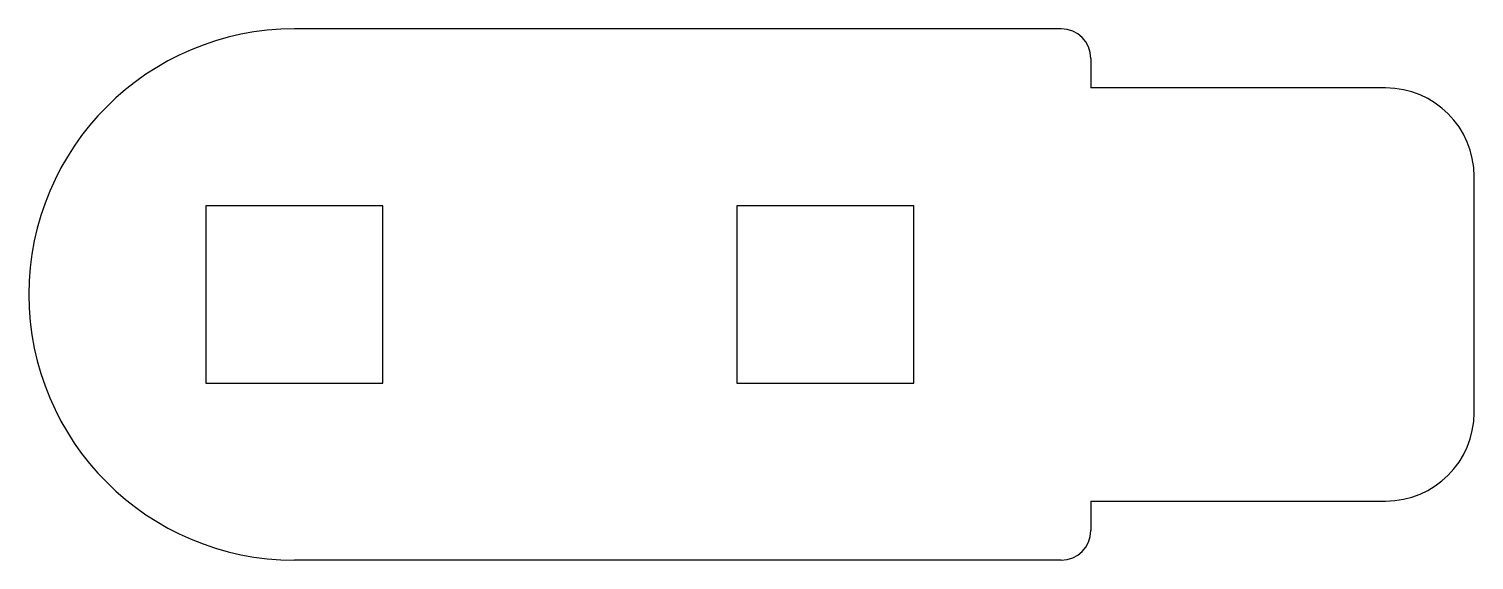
# Model space of a CAD drawing. Header units: millimetres. Extents: x 7.8 to 32.3, y 287.6 to 296.6.
import ezdxf

# ---------------------------------------------------------------- set-up
doc = ezdxf.new("R2010")
doc.units = ezdxf.units.MM
doc.layers.add('Default', color=7, linetype='Continuous')

# ---------------------------------------------------------------- blocks, each defined once
blk = doc.blocks.new('SE')
at = {"layer": 'Default', "color": 7, "linetype": 'Continuous'}
for p, q in [((10.782, 293.606), (10.782, 290.606)), ((13.782, 293.606), (10.782, 293.606)), ((13.782, 290.606), (13.782, 293.606)), ((10.782, 290.606), (13.782, 290.606))]:
    blk.add_line(p, q, dxfattribs=at)
blk = doc.blocks.new('SE1')
at = {"layer": 'Default', "color": 7, "linetype": 'Continuous'}
for p, q in [((19.782, 293.606), (19.782, 290.606)), ((22.782, 293.606), (19.782, 293.606)), ((22.782, 290.606), (22.782, 293.606)), ((19.782, 290.606), (22.782, 290.606))]:
    blk.add_line(p, q, dxfattribs=at)

msp = doc.modelspace()

# ---------------------------------------------------------------- linework, layer by layer
at = {"layer": 'Default', "color": 7, "linetype": 'Continuous'}
for p, q in [((25.282, 296.606), (12.282, 296.606)), ((25.782, 296.106), (25.782, 295.606)), ((30.782, 295.606), (25.782, 295.606)), ((32.282, 290.106), (32.282, 294.106)), ((25.782, 288.606), (30.782, 288.606)), ((25.782, 288.606), (25.782, 288.106)), ((25.282, 287.606), (12.282, 287.606))]:
    msp.add_line(p, q, dxfattribs=at)
for centre, radius, start, end in [((12.282, 292.106), 4.5, 90, 270), ((25.282, 296.106), 0.5, 0, 90), ((30.782, 294.106), 1.5, 0, 90), ((30.782, 290.106), 1.5, 270, 0), ((25.282, 288.106), 0.5, 270, 0)]:
    msp.add_arc(centre, radius, start, end, dxfattribs=at)

# ---------------------------------------------------------------- block references
at = {"layer": 'Default'}
for name in ['SE', 'SE1']:
    msp.add_blockref(name, (0, 0), dxfattribs=at)

doc.saveas('drawing.dxf')
